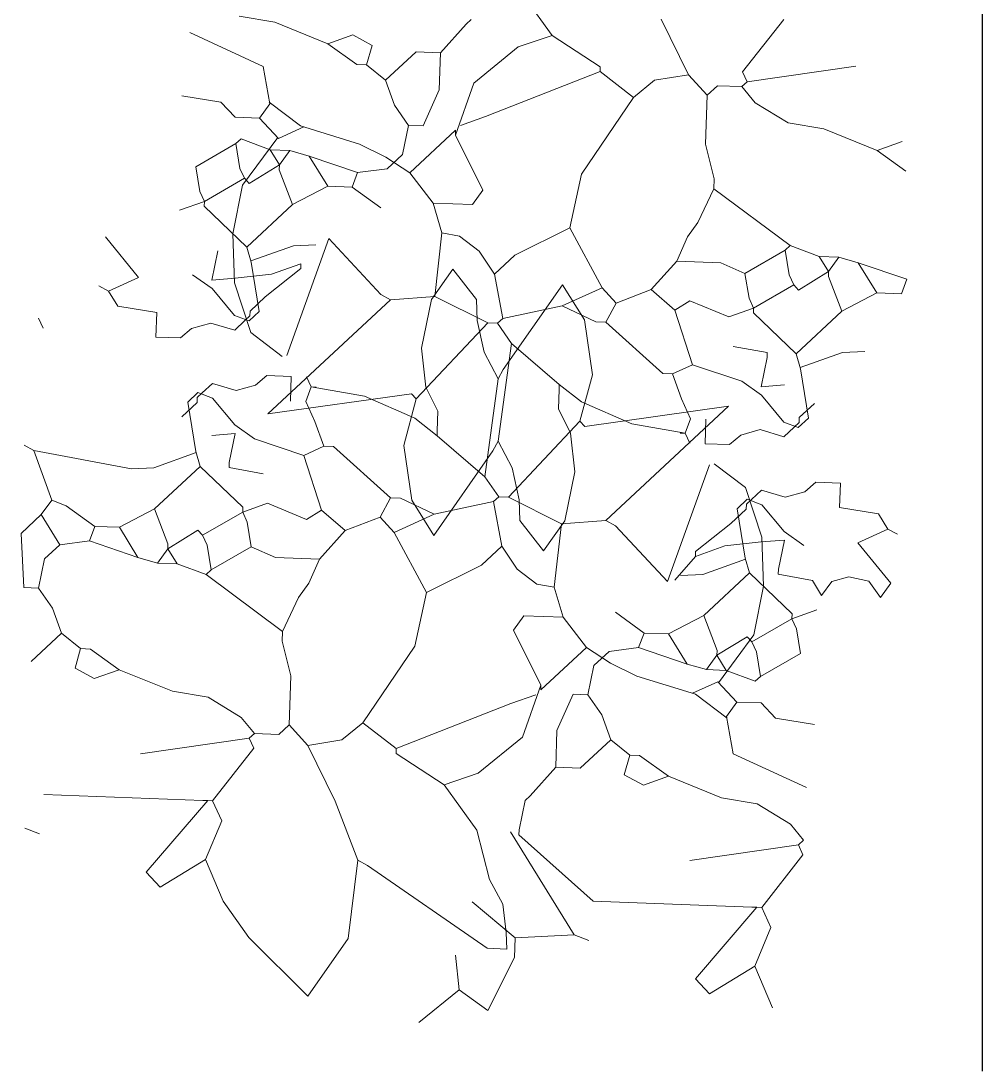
# Model space of a CAD drawing. Header units: millimetres. Extents: x 2667 to 2848, y -1 to 1765.
# Drawn here: x 2779.138 to 2779.658, y 1725.711 to 1726.279 of the extents above; entities that cross this region are included whole.
import ezdxf

# ---------------------------------------------------------------- set-up
doc = ezdxf.new("R2010")
doc.units = ezdxf.units.MM
doc.layers.add('PROIEZIONI', color=145, linetype='Continuous')
doc.layers.add('VERDE_giardino', color=74, linetype='Continuous', lineweight=9)

msp = doc.modelspace()

# ---------------------------------------------------------------- linework, layer by layer
at = {"layer": 'PROIEZIONI'}
msp.add_line((2779.65758, 1728.43631), (2779.65758, 1725.71131), dxfattribs=at)
at = {"layer": 'VERDE_giardino'}
for p, q in [((2779.4077, 1726.29532), (2779.42538, 1726.2708)), ((2779.27538, 1726.27796), (2779.25609, 1726.2812)), ((2779.38158, 1726.27939), (2779.37883, 1726.27684)), ((2779.49891, 1726.24954), (2779.48423, 1726.2797)), ((2779.55042, 1726.27951), (2779.52816, 1726.25113)), ((2779.27538, 1726.27796), (2779.30414, 1726.26629)), ((2779.37883, 1726.27684), (2779.365, 1726.26142)), ((2779.26905, 1726.25408), (2779.22942, 1726.27241)), ((2779.30414, 1726.26629), (2779.31759, 1726.27111)), ((2779.31759, 1726.27111), (2779.32799, 1726.26542)), ((2779.40691, 1726.26464), (2779.42538, 1726.2708)), ((2779.42538, 1726.2708), (2779.4513, 1726.25393)), ((2779.30414, 1726.26629), (2779.31966, 1726.25511)), ((2779.32799, 1726.26542), (2779.32496, 1726.25492)), ((2779.38304, 1726.24509), (2779.40691, 1726.26464)), ((2779.35175, 1726.2619), (2779.33527, 1726.24658)), ((2779.365, 1726.26142), (2779.35175, 1726.2619)), ((2779.365, 1726.26142), (2779.36432, 1726.24151)), ((2779.26905, 1726.25408), (2779.27277, 1726.2339)), ((2779.31966, 1726.25511), (2779.32496, 1726.25492)), ((2779.32496, 1726.25492), (2779.33527, 1726.24658)), ((2779.4512, 1726.25128), (2779.38929, 1726.227)), ((2779.4513, 1726.25393), (2779.4512, 1726.25128)), ((2779.4512, 1726.25128), (2779.46928, 1726.23735)), ((2779.52816, 1726.25113), (2779.53061, 1726.24574)), ((2779.53061, 1726.24574), (2779.58931, 1726.25421)), ((2779.33527, 1726.24658), (2779.34009, 1726.23313)), ((2779.46928, 1726.23735), (2779.48059, 1726.24664)), ((2779.48059, 1726.24664), (2779.49891, 1726.24954)), ((2779.49891, 1726.24954), (2779.50913, 1726.23856)), ((2779.53061, 1726.24574), (2779.52787, 1726.24318)), ((2779.36432, 1726.24151), (2779.3556, 1726.22196)), ((2779.373, 1726.21698), (2779.38304, 1726.24509)), ((2779.51461, 1726.24366), (2779.50913, 1726.23856)), ((2779.52787, 1726.24318), (2779.51461, 1726.24366)), ((2779.53498, 1726.23445), (2779.52787, 1726.24318)), ((2779.22516, 1726.23829), (2779.24627, 1726.23487)), ((2779.24627, 1726.23487), (2779.25393, 1726.22662)), ((2779.28938, 1726.22194), (2779.2723, 1726.23482)), ((2779.46928, 1726.23735), (2779.44122, 1726.19592)), ((2779.50913, 1726.23856), (2779.50816, 1726.21205)), ((2779.55286, 1726.22358), (2779.53498, 1726.23445)), ((2779.27277, 1726.2339), (2779.26718, 1726.22614)), ((2779.34009, 1726.23313), (2779.34765, 1726.22224)), ((2779.25393, 1726.22662), (2779.26718, 1726.22614)), ((2779.2774, 1726.21516), (2779.26718, 1726.22614)), ((2779.38929, 1726.227), (2779.37584, 1726.22218)), ((2779.57215, 1726.22034), (2779.55286, 1726.22358)), ((2779.29112, 1726.22141), (2779.2774, 1726.21516)), ((2779.32119, 1726.2121), (2779.28938, 1726.22194)), ((2779.34765, 1726.22224), (2779.34442, 1726.20644)), ((2779.34765, 1726.22224), (2779.3556, 1726.22196)), ((2779.3731, 1726.21963), (2779.34837, 1726.19665)), ((2779.3731, 1726.21963), (2779.373, 1726.21698)), ((2779.373, 1726.21698), (2779.38784, 1726.18725)), ((2779.57215, 1726.22034), (2779.60091, 1726.20867)), ((2779.25441, 1726.21237), (2779.23273, 1726.1999)), ((2779.25716, 1726.21493), (2779.25441, 1726.21237)), ((2779.25441, 1726.21237), (2779.25658, 1726.19903)), ((2779.25716, 1726.21493), (2779.27287, 1726.20905)), ((2779.25799, 1726.18989), (2779.27697, 1726.21576)), ((2779.33541, 1726.20508), (2779.32119, 1726.2121)), ((2779.50816, 1726.21205), (2779.51278, 1726.19331)), ((2779.60091, 1726.20867), (2779.61436, 1726.21349)), ((2779.27287, 1726.20905), (2779.28347, 1726.20866)), ((2779.27287, 1726.20905), (2779.27787, 1726.2009)), ((2779.28347, 1726.20866), (2779.27787, 1726.2009)), ((2779.28347, 1726.20866), (2779.29397, 1726.20563)), ((2779.29397, 1726.20563), (2779.32019, 1726.19671)), ((2779.29397, 1726.20563), (2779.304, 1726.18934)), ((2779.34442, 1726.20644), (2779.33618, 1726.19878)), ((2779.60091, 1726.20867), (2779.61643, 1726.19749)), ((2779.23273, 1726.1999), (2779.23489, 1726.18655)), ((2779.27787, 1726.2009), (2779.26159, 1726.19088)), ((2779.27787, 1726.2009), (2779.27778, 1726.19826)), ((2779.34837, 1726.19665), (2779.33541, 1726.20508)), ((2779.25658, 1726.19903), (2779.25904, 1726.19363)), ((2779.27778, 1726.19826), (2779.28505, 1726.17941)), ((2779.32019, 1726.19671), (2779.31724, 1726.18886)), ((2779.33618, 1726.19878), (2779.32019, 1726.19671)), ((2779.34837, 1726.19665), (2779.36104, 1726.18026)), ((2779.44122, 1726.19592), (2779.43487, 1726.16695)), ((2779.25904, 1726.19363), (2779.23735, 1726.18115)), ((2779.25268, 1726.16359), (2779.25799, 1726.18989)), ((2779.26159, 1726.19088), (2779.25904, 1726.19363)), ((2779.304, 1726.18934), (2779.28505, 1726.17941)), ((2779.304, 1726.18934), (2779.31724, 1726.18886)), ((2779.31724, 1726.18886), (2779.33276, 1726.17767)), ((2779.51278, 1726.19331), (2779.51259, 1726.18801)), ((2779.23489, 1726.18655), (2779.23735, 1726.18115)), ((2779.38784, 1726.18725), (2779.38225, 1726.17949)), ((2779.51259, 1726.18801), (2779.50396, 1726.16975)), ((2779.51259, 1726.18801), (2779.55393, 1726.15731)), ((2779.23735, 1726.18115), (2779.22391, 1726.17634)), ((2779.23735, 1726.18115), (2779.23725, 1726.1785)), ((2779.23725, 1726.1785), (2779.26033, 1726.15643)), ((2779.28505, 1726.17941), (2779.26033, 1726.15643)), ((2779.36104, 1726.18026), (2779.36576, 1726.16417)), ((2779.38225, 1726.17949), (2779.36104, 1726.18026)), ((2779.43487, 1726.16695), (2779.40513, 1726.15212)), ((2779.43487, 1726.16695), (2779.45226, 1726.13448)), ((2779.50396, 1726.16975), (2779.49837, 1726.16199)), ((2779.20169, 1726.14006), (2779.18391, 1726.16194)), ((2779.25268, 1726.16359), (2779.25366, 1726.13708)), ((2779.28196, 1726.09793), (2779.30461, 1726.16109)), ((2779.30461, 1726.16109), (2779.33271, 1726.13087)), ((2779.36576, 1726.16417), (2779.36186, 1726.12981)), ((2779.37515, 1726.16239), (2779.36576, 1726.16417)), ((2779.38583, 1726.15435), (2779.37515, 1726.16239)), ((2779.49837, 1726.16199), (2779.49259, 1726.14893)), ((2779.26033, 1726.15643), (2779.2627, 1726.14838)), ((2779.28548, 1726.15716), (2779.26251, 1726.14897)), ((2779.29753, 1726.15773), (2779.28548, 1726.15716)), ((2779.55118, 1726.15476), (2779.5295, 1726.14228)), ((2779.55393, 1726.15731), (2779.55118, 1726.15476)), ((2779.55118, 1726.15476), (2779.55335, 1726.14141)), ((2779.55393, 1726.15731), (2779.56964, 1726.15143)), ((2779.24144, 1726.13861), (2779.24467, 1726.15442)), ((2779.39415, 1726.1419), (2779.38583, 1726.15435)), ((2779.40513, 1726.15212), (2779.39415, 1726.1419)), ((2779.49259, 1726.14893), (2779.47876, 1726.13351)), ((2779.49259, 1726.14893), (2779.51644, 1726.14806)), ((2779.56964, 1726.15143), (2779.58024, 1726.15105)), ((2779.56964, 1726.15143), (2779.57465, 1726.14329)), ((2779.58024, 1726.15105), (2779.57465, 1726.14329)), ((2779.58024, 1726.15105), (2779.59074, 1726.14801)), ((2779.2627, 1726.14838), (2779.26703, 1726.12169)), ((2779.2703, 1726.1296), (2779.28943, 1726.14483)), ((2779.28953, 1726.14748), (2779.27362, 1726.14182)), ((2779.28943, 1726.14483), (2779.28953, 1726.14748)), ((2779.37168, 1726.14449), (2779.36017, 1726.12821)), ((2779.37168, 1726.14449), (2779.38436, 1726.1281)), ((2779.51644, 1726.14806), (2779.5295, 1726.14228)), ((2779.57465, 1726.14329), (2779.55836, 1726.13327)), ((2779.57465, 1726.14329), (2779.57455, 1726.14064)), ((2779.59074, 1726.14801), (2779.61696, 1726.13909)), ((2779.59074, 1726.14801), (2779.60077, 1726.13172)), ((2779.18549, 1726.13269), (2779.20169, 1726.14006)), ((2779.24157, 1726.13406), (2779.23096, 1726.14157)), ((2779.25405, 1726.13968), (2779.24144, 1726.13861)), ((2779.27362, 1726.14182), (2779.25405, 1726.13968)), ((2779.39415, 1726.1419), (2779.39857, 1726.11786)), ((2779.5295, 1726.14228), (2779.53167, 1726.12893)), ((2779.55335, 1726.14141), (2779.55581, 1726.13601)), ((2779.57455, 1726.14064), (2779.58182, 1726.12179)), ((2779.61696, 1726.13909), (2779.61401, 1726.13124)), ((2779.18029, 1726.13554), (2779.18549, 1726.13269)), ((2779.19051, 1726.12455), (2779.18549, 1726.13269)), ((2779.25368, 1726.11952), (2779.24157, 1726.13406)), ((2779.25366, 1726.13708), (2779.2624, 1726.11027)), ((2779.39891, 1726.09042), (2779.43089, 1726.1361)), ((2779.45226, 1726.13448), (2779.43067, 1726.12465)), ((2779.43089, 1726.1361), (2779.44273, 1726.11713)), ((2779.45226, 1726.13448), (2779.45992, 1726.12624)), ((2779.47876, 1726.13351), (2779.45992, 1726.12624)), ((2779.47876, 1726.13351), (2779.49162, 1726.12243)), ((2779.55581, 1726.13601), (2779.53412, 1726.12353)), ((2779.55836, 1726.13327), (2779.55581, 1726.13601)), ((2779.26206, 1726.12194), (2779.2703, 1726.1296)), ((2779.33791, 1726.12803), (2779.2716, 1726.06638)), ((2779.33271, 1726.13087), (2779.33791, 1726.12803)), ((2779.36186, 1726.12981), (2779.33791, 1726.12803)), ((2779.36017, 1726.12821), (2779.35467, 1726.10182)), ((2779.36186, 1726.12981), (2779.39053, 1726.1155)), ((2779.38469, 1726.11687), (2779.38436, 1726.1281)), ((2779.45992, 1726.12624), (2779.45423, 1726.11583)), ((2779.49977, 1726.12744), (2779.49162, 1726.12243)), ((2779.52068, 1726.11872), (2779.49977, 1726.12744)), ((2779.53167, 1726.12893), (2779.53412, 1726.12353)), ((2779.60077, 1726.13172), (2779.58182, 1726.12179)), ((2779.60077, 1726.13172), (2779.61401, 1726.13124)), ((2779.21161, 1726.12113), (2779.19051, 1726.12455)), ((2779.21112, 1726.10787), (2779.21161, 1726.12113)), ((2779.26703, 1726.12169), (2779.26154, 1726.11658)), ((2779.26197, 1726.11929), (2779.26206, 1726.12194)), ((2779.43067, 1726.12465), (2779.39857, 1726.11786)), ((2779.43067, 1726.12465), (2779.44893, 1726.11602)), ((2779.49162, 1726.12243), (2779.50116, 1726.09289)), ((2779.53412, 1726.12353), (2779.52068, 1726.11872)), ((2779.53412, 1726.12353), (2779.53402, 1726.12088)), ((2779.53402, 1726.12088), (2779.5571, 1726.09881)), ((2779.58182, 1726.12179), (2779.5571, 1726.09881)), ((2779.15027, 1726.11275), (2779.14781, 1726.11814)), ((2779.24093, 1726.11546), (2779.2304, 1726.11252)), ((2779.25373, 1726.11163), (2779.24093, 1726.11546)), ((2779.26154, 1726.11658), (2779.25368, 1726.11952)), ((2779.25922, 1726.11674), (2779.25373, 1726.11163)), ((2779.25922, 1726.11674), (2779.26197, 1726.11929)), ((2779.39053, 1726.1155), (2779.35188, 1726.07444)), ((2779.3886, 1726.09963), (2779.38469, 1726.11687)), ((2779.39053, 1726.1155), (2779.39583, 1726.11531)), ((2779.39857, 1726.11786), (2779.39583, 1726.11531)), ((2779.39583, 1726.11531), (2779.40339, 1726.10441)), ((2779.44273, 1726.11713), (2779.44709, 1726.08753)), ((2779.44893, 1726.11602), (2779.45423, 1726.11583)), ((2779.45423, 1726.11583), (2779.48506, 1726.08817)), ((2779.2304, 1726.11252), (2779.22438, 1726.10739)), ((2779.2624, 1726.11027), (2779.27944, 1726.09743)), ((2779.22438, 1726.10739), (2779.21112, 1726.10787)), ((2779.40339, 1726.10441), (2779.39616, 1726.05161)), ((2779.40339, 1726.10441), (2779.42912, 1726.08225)), ((2779.35467, 1726.10182), (2779.35708, 1726.08083)), ((2779.39607, 1726.08521), (2779.3886, 1726.09963)), ((2779.54153, 1726.09946), (2779.52308, 1726.10278)), ((2779.54144, 1726.0968), (2779.54153, 1726.09946)), ((2779.5571, 1726.09881), (2779.55947, 1726.09076)), ((2779.58225, 1726.09954), (2779.55929, 1726.09135)), ((2779.59431, 1726.10011), (2779.58225, 1726.09954)), ((2779.50116, 1726.09289), (2779.49037, 1726.08798)), ((2779.52774, 1726.08395), (2779.50116, 1726.09289)), ((2779.53821, 1726.081), (2779.54144, 1726.0968)), ((2779.26506, 1726.08191), (2779.27107, 1726.08704)), ((2779.27107, 1726.08704), (2779.28433, 1726.08656)), ((2779.28433, 1726.08656), (2779.28385, 1726.07331)), ((2779.39607, 1726.08521), (2779.39891, 1726.09042)), ((2779.44709, 1726.08753), (2779.44034, 1726.06237)), ((2779.48506, 1726.08817), (2779.49037, 1726.08798)), ((2779.49037, 1726.08798), (2779.49519, 1726.07453)), ((2779.55947, 1726.09076), (2779.5638, 1726.06407)), ((2779.23624, 1726.07769), (2779.24173, 1726.0828)), ((2779.24173, 1726.0828), (2779.25452, 1726.07897)), ((2779.25452, 1726.07897), (2779.26506, 1726.08191)), ((2779.29213, 1726.07308), (2779.29507, 1726.08093)), ((2779.29507, 1726.08093), (2779.29261, 1726.08633)), ((2779.32381, 1726.07587), (2779.29507, 1726.08093)), ((2779.29771, 1726.08083), (2779.29507, 1726.08093)), ((2779.35708, 1726.08083), (2779.36359, 1726.06782)), ((2779.38883, 1726.03241), (2779.39607, 1726.08521)), ((2779.42912, 1726.08225), (2779.42902, 1726.07959)), ((2779.42912, 1726.08225), (2779.4412, 1726.07286)), ((2779.53834, 1726.07644), (2779.52774, 1726.08395)), ((2779.55083, 1726.08206), (2779.53821, 1726.081)), ((2779.22843, 1726.07275), (2779.23391, 1726.07786)), ((2779.23349, 1726.07514), (2779.23339, 1726.07249)), ((2779.23624, 1726.07769), (2779.23349, 1726.07514)), ((2779.23391, 1726.07786), (2779.24177, 1726.07491)), ((2779.2716, 1726.06638), (2779.34932, 1726.0772)), ((2779.35103, 1726.06396), (2779.32381, 1726.07587)), ((2779.34932, 1726.0772), (2779.35188, 1726.07444)), ((2779.42864, 1726.069), (2779.42902, 1726.07959)), ((2779.55046, 1726.06191), (2779.53834, 1726.07644)), ((2779.23339, 1726.07249), (2779.22515, 1726.06483)), ((2779.23276, 1726.04605), (2779.22843, 1726.07275)), ((2779.24177, 1726.07491), (2779.25388, 1726.06037)), ((2779.29704, 1726.06229), (2779.29213, 1726.07308)), ((2779.34514, 1726.04929), (2779.35188, 1726.07444)), ((2779.4412, 1726.07286), (2779.46842, 1726.06094)), ((2779.52062, 1726.07044), (2779.4429, 1726.05962)), ((2779.45431, 1726.00879), (2779.52062, 1726.07044)), ((2779.49519, 1726.07453), (2779.5001, 1726.06374)), ((2779.55884, 1726.06432), (2779.56708, 1726.07198)), ((2779.3631, 1726.05457), (2779.35103, 1726.06396)), ((2779.36359, 1726.06782), (2779.3632, 1726.05722)), ((2779.43514, 1726.05598), (2779.42864, 1726.069)), ((2779.5001, 1726.06374), (2779.49716, 1726.05589)), ((2779.5638, 1726.06407), (2779.55831, 1726.05896)), ((2779.55874, 1726.06168), (2779.55884, 1726.06432)), ((2779.25388, 1726.06037), (2779.26449, 1726.05286)), ((2779.30186, 1726.04884), (2779.29704, 1726.06229)), ((2779.4017, 1726.02132), (2779.44034, 1726.06237)), ((2779.4429, 1726.05962), (2779.44034, 1726.06237)), ((2779.46842, 1726.06094), (2779.49716, 1726.05589)), ((2779.5079, 1726.05026), (2779.50838, 1726.06351)), ((2779.55831, 1726.05896), (2779.55046, 1726.06191)), ((2779.55599, 1726.05913), (2779.5505, 1726.05402)), ((2779.55599, 1726.05913), (2779.55874, 1726.06168)), ((2779.2414, 1726.05475), (2779.25401, 1726.05582)), ((2779.25401, 1726.05582), (2779.25079, 1726.04002)), ((2779.26449, 1726.05286), (2779.29107, 1726.04393)), ((2779.3631, 1726.05457), (2779.3632, 1726.05722)), ((2779.38883, 1726.03241), (2779.3631, 1726.05457)), ((2779.43755, 1726.035), (2779.43514, 1726.05598)), ((2779.49451, 1726.05598), (2779.49716, 1726.05589)), ((2779.49716, 1726.05589), (2779.49961, 1726.05049)), ((2779.52717, 1726.05491), (2779.52115, 1726.04977)), ((2779.5377, 1726.05785), (2779.52717, 1726.05491)), ((2779.5505, 1726.05402), (2779.5377, 1726.05785)), ((2779.1452, 1726.04659), (2779.14, 1726.04943)), ((2779.29107, 1726.04393), (2779.30186, 1726.04884)), ((2779.30716, 1726.04865), (2779.30186, 1726.04884)), ((2779.338, 1726.02099), (2779.30716, 1726.04865)), ((2779.3495, 1726.01969), (2779.34514, 1726.04929)), ((2779.39616, 1726.05161), (2779.39332, 1726.0464)), ((2779.39616, 1726.05161), (2779.40363, 1726.03718)), ((2779.52115, 1726.04977), (2779.5079, 1726.05026)), ((2779.1452, 1726.04659), (2779.19792, 1726.0367)), ((2779.15484, 1726.0197), (2779.1452, 1726.04659)), ((2779.20997, 1726.03728), (2779.23294, 1726.04546)), ((2779.23512, 1726.03801), (2779.23276, 1726.04605)), ((2779.3006, 1726.01439), (2779.29107, 1726.04393)), ((2779.39332, 1726.0464), (2779.36134, 1726.00071)), ((2779.19792, 1726.0367), (2779.20997, 1726.03728)), ((2779.2104, 1726.01502), (2779.23512, 1726.03801)), ((2779.2582, 1726.01593), (2779.23512, 1726.03801)), ((2779.25079, 1726.04002), (2779.25069, 1726.03736)), ((2779.25069, 1726.03736), (2779.26914, 1726.03404)), ((2779.40363, 1726.03718), (2779.40754, 1726.01994)), ((2779.51027, 1726.03888), (2779.48761, 1725.97573)), ((2779.52982, 1726.02654), (2779.51279, 1726.03939)), ((2779.3964, 1726.02151), (2779.38883, 1726.03241)), ((2779.43206, 1726.0086), (2779.43755, 1726.035)), ((2779.53857, 1725.99974), (2779.52982, 1726.02654)), ((2779.53301, 1726.02008), (2779.5385, 1726.02519)), ((2779.5385, 1726.02519), (2779.55129, 1726.02136)), ((2779.55129, 1726.02136), (2779.56183, 1726.0243)), ((2779.56183, 1726.0243), (2779.56785, 1726.02943)), ((2779.56785, 1726.02943), (2779.5811, 1726.02894)), ((2779.5811, 1726.02894), (2779.58062, 1726.01569)), ((2779.14925, 1726.01194), (2779.15484, 1726.0197)), ((2779.1627, 1726.01676), (2779.15484, 1726.0197)), ((2779.33231, 1726.01058), (2779.338, 1726.02099)), ((2779.34329, 1726.02079), (2779.338, 1726.02099)), ((2779.36156, 1726.01217), (2779.34329, 1726.02079)), ((2779.36134, 1726.00071), (2779.3495, 1726.01969)), ((2779.36156, 1726.01217), (2779.39365, 1726.01896)), ((2779.39365, 1726.01896), (2779.3964, 1726.02151)), ((2779.39808, 1725.99491), (2779.39365, 1726.01896)), ((2779.4017, 1726.02132), (2779.3964, 1726.02151)), ((2779.43036, 1726.00701), (2779.4017, 1726.02132)), ((2779.40754, 1726.01994), (2779.40787, 1726.00871)), ((2779.5252, 1726.01513), (2779.53069, 1726.02024)), ((2779.53301, 1726.02008), (2779.53026, 1726.01753)), ((2779.53069, 1726.02024), (2779.53854, 1726.0173)), ((2779.17821, 1726.00558), (2779.1627, 1726.01676)), ((2779.19146, 1726.00509), (2779.2104, 1726.01502)), ((2779.21768, 1725.99618), (2779.2104, 1726.01502)), ((2779.23642, 1726.0008), (2779.2581, 1726.01329)), ((2779.2581, 1726.01329), (2779.27154, 1726.0181)), ((2779.2581, 1726.01329), (2779.2582, 1726.01593)), ((2779.26056, 1726.00789), (2779.2581, 1726.01329)), ((2779.27154, 1726.0181), (2779.29246, 1726.00938)), ((2779.29246, 1726.00938), (2779.3006, 1726.01439)), ((2779.31347, 1726.00331), (2779.3006, 1726.01439)), ((2779.53016, 1726.01488), (2779.52192, 1726.00722)), ((2779.52953, 1725.98844), (2779.5252, 1726.01513)), ((2779.53026, 1726.01753), (2779.53016, 1726.01488)), ((2779.53854, 1726.0173), (2779.55066, 1726.00276)), ((2779.58062, 1726.01569), (2779.60172, 1726.01227)), ((2779.13827, 1726.00173), (2779.14925, 1726.01194)), ((2779.15927, 1725.99565), (2779.14925, 1726.01194)), ((2779.26272, 1725.99454), (2779.26056, 1726.00789)), ((2779.31347, 1726.00331), (2779.33231, 1726.01058)), ((2779.33997, 1726.00234), (2779.33231, 1726.01058)), ((2779.33997, 1726.00234), (2779.36156, 1726.01217)), ((2779.42054, 1725.99233), (2779.40787, 1726.00871)), ((2779.42054, 1725.99233), (2779.43206, 1726.0086)), ((2779.42646, 1725.97265), (2779.43036, 1726.00701)), ((2779.43036, 1726.00701), (2779.45431, 1726.00879)), ((2779.45952, 1726.00595), (2779.45431, 1726.00879)), ((2779.52192, 1726.00722), (2779.50279, 1725.99199)), ((2779.60172, 1726.01227), (2779.60673, 1726.00413)), ((2779.13985, 1725.97248), (2779.13827, 1726.00173)), ((2779.17527, 1725.99772), (2779.17821, 1726.00558)), ((2779.19146, 1726.00509), (2779.17821, 1726.00558)), ((2779.20148, 1725.98881), (2779.19146, 1726.00509)), ((2779.21758, 1725.99353), (2779.23387, 1726.00355)), ((2779.23387, 1726.00355), (2779.23642, 1726.0008)), ((2779.29964, 1725.98789), (2779.31347, 1726.00331)), ((2779.35736, 1725.96986), (2779.33997, 1726.00234)), ((2779.48761, 1725.97573), (2779.45952, 1726.00595)), ((2779.55066, 1726.00276), (2779.56126, 1725.99525)), ((2779.60673, 1726.00413), (2779.59054, 1725.99676)), ((2779.61194, 1726.00128), (2779.60673, 1726.00413)), ((2779.15103, 1725.98799), (2779.15927, 1725.99565)), ((2779.15927, 1725.99565), (2779.17527, 1725.99772)), ((2779.20148, 1725.98881), (2779.17527, 1725.99772)), ((2779.21758, 1725.99353), (2779.21768, 1725.99618)), ((2779.23887, 1725.99541), (2779.23642, 1726.0008)), ((2779.5186, 1725.995), (2779.53817, 1725.99714)), ((2779.53817, 1725.99714), (2779.55079, 1725.9982)), ((2779.53955, 1725.97322), (2779.53857, 1725.99974)), ((2779.55079, 1725.9982), (2779.54756, 1725.9824)), ((2779.59054, 1725.99676), (2779.60832, 1725.97488)), ((2779.21199, 1725.98577), (2779.21758, 1725.99353)), ((2779.22258, 1725.98539), (2779.21758, 1725.99353)), ((2779.24104, 1725.98206), (2779.23887, 1725.99541)), ((2779.24104, 1725.98206), (2779.26272, 1725.99454)), ((2779.27578, 1725.98876), (2779.26272, 1725.99454)), ((2779.38709, 1725.9847), (2779.39808, 1725.99491)), ((2779.39808, 1725.99491), (2779.4064, 1725.98247)), ((2779.5027, 1725.98934), (2779.5186, 1725.995)), ((2779.50279, 1725.99199), (2779.5027, 1725.98934)), ((2779.1478, 1725.97219), (2779.15103, 1725.98799)), ((2779.21199, 1725.98577), (2779.20148, 1725.98881)), ((2779.22258, 1725.98539), (2779.21199, 1725.98577)), ((2779.23829, 1725.9795), (2779.22258, 1725.98539)), ((2779.29964, 1725.98789), (2779.27578, 1725.98876)), ((2779.29385, 1725.97483), (2779.29964, 1725.98789)), ((2779.35736, 1725.96986), (2779.38709, 1725.9847)), ((2779.5027, 1725.98934), (2779.49162, 1725.97648)), ((2779.50675, 1725.97966), (2779.52971, 1725.98785)), ((2779.53189, 1725.98039), (2779.52953, 1725.98844)), ((2779.23829, 1725.9795), (2779.24104, 1725.98206)), ((2779.27964, 1725.94881), (2779.23829, 1725.9795)), ((2779.4064, 1725.98247), (2779.41707, 1725.97442)), ((2779.49469, 1725.97909), (2779.50675, 1725.97966)), ((2779.50717, 1725.95741), (2779.53189, 1725.98039)), ((2779.55497, 1725.95832), (2779.53189, 1725.98039)), ((2779.54756, 1725.9824), (2779.54746, 1725.97974)), ((2779.54746, 1725.97974), (2779.56591, 1725.97642)), ((2779.28827, 1725.96707), (2779.29385, 1725.97483)), ((2779.41707, 1725.97442), (2779.42646, 1725.97265)), ((2779.53955, 1725.97322), (2779.53423, 1725.94692)), ((2779.56591, 1725.97642), (2779.57093, 1725.96828)), ((2779.57093, 1725.96828), (2779.57638, 1725.9758)), ((2779.57638, 1725.9758), (2779.58554, 1725.97831)), ((2779.58554, 1725.97831), (2779.59634, 1725.97602)), ((2779.59634, 1725.97602), (2779.60273, 1725.96712)), ((2779.60832, 1725.97488), (2779.60273, 1725.96712)), ((2779.1478, 1725.97219), (2779.13985, 1725.97248)), ((2779.15537, 1725.9613), (2779.1478, 1725.97219)), ((2779.351, 1725.9409), (2779.35736, 1725.96986)), ((2779.43118, 1725.95655), (2779.42646, 1725.97265)), ((2779.27964, 1725.94881), (2779.28827, 1725.96707)), ((2779.16019, 1725.94785), (2779.15537, 1725.9613)), ((2779.40439, 1725.94957), (2779.40998, 1725.95733)), ((2779.40998, 1725.95733), (2779.43118, 1725.95655)), ((2779.44385, 1725.94017), (2779.43118, 1725.95655)), ((2779.47498, 1725.94796), (2779.45947, 1725.95915)), ((2779.48823, 1725.94748), (2779.50717, 1725.95741)), ((2779.51445, 1725.93856), (2779.50717, 1725.95741)), ((2779.55488, 1725.95567), (2779.56832, 1725.96048)), ((2779.55488, 1725.95567), (2779.55497, 1725.95832)), ((2779.53319, 1725.94319), (2779.55488, 1725.95567)), ((2779.55733, 1725.95027), (2779.55488, 1725.95567)), ((2779.5595, 1725.93692), (2779.55733, 1725.95027)), ((2779.14371, 1725.93253), (2779.16019, 1725.94785)), ((2779.17049, 1725.93952), (2779.16019, 1725.94785)), ((2779.27945, 1725.94351), (2779.27964, 1725.94881)), ((2779.41923, 1725.91984), (2779.40439, 1725.94957)), ((2779.47204, 1725.94011), (2779.47498, 1725.94796)), ((2779.48823, 1725.94748), (2779.47498, 1725.94796)), ((2779.49826, 1725.93119), (2779.48823, 1725.94748)), ((2779.51435, 1725.93591), (2779.53064, 1725.94593)), ((2779.53423, 1725.94692), (2779.51526, 1725.92106)), ((2779.53064, 1725.94593), (2779.53319, 1725.94319)), ((2779.16746, 1725.92902), (2779.17049, 1725.93952)), ((2779.1758, 1725.93932), (2779.17049, 1725.93952)), ((2779.19131, 1725.92815), (2779.1758, 1725.93932)), ((2779.28406, 1725.92477), (2779.27945, 1725.94351)), ((2779.32295, 1725.89947), (2779.351, 1725.9409)), ((2779.41913, 1725.91719), (2779.44385, 1725.94017)), ((2779.44385, 1725.94017), (2779.45681, 1725.93174)), ((2779.45604, 1725.93804), (2779.47204, 1725.94011)), ((2779.49826, 1725.93119), (2779.47204, 1725.94011)), ((2779.53564, 1725.93779), (2779.53319, 1725.94319)), ((2779.4478, 1725.93038), (2779.45604, 1725.93804)), ((2779.50876, 1725.92816), (2779.51435, 1725.93591)), ((2779.51435, 1725.93591), (2779.51445, 1725.93856)), ((2779.51936, 1725.92777), (2779.51435, 1725.93591)), ((2779.53782, 1725.92445), (2779.53564, 1725.93779)), ((2779.53782, 1725.92445), (2779.5595, 1725.93692)), ((2779.17787, 1725.92333), (2779.16746, 1725.92902)), ((2779.19131, 1725.92815), (2779.17787, 1725.92333)), ((2779.22007, 1725.91648), (2779.19131, 1725.92815)), ((2779.44457, 1725.91457), (2779.4478, 1725.93038)), ((2779.45681, 1725.93174), (2779.47103, 1725.92471)), ((2779.50876, 1725.92816), (2779.49826, 1725.93119)), ((2779.51936, 1725.92777), (2779.50876, 1725.92816)), ((2779.53506, 1725.92189), (2779.51936, 1725.92777)), ((2779.2831, 1725.89826), (2779.28406, 1725.92477)), ((2779.47103, 1725.92471), (2779.50284, 1725.91487)), ((2779.53506, 1725.92189), (2779.53782, 1725.92445)), ((2779.22007, 1725.91648), (2779.23936, 1725.91324)), ((2779.41923, 1725.91984), (2779.40918, 1725.89173)), ((2779.41913, 1725.91719), (2779.41923, 1725.91984)), ((2779.5011, 1725.91541), (2779.51483, 1725.92166)), ((2779.51483, 1725.92166), (2779.52505, 1725.91068)), ((2779.23936, 1725.91324), (2779.25724, 1725.90237)), ((2779.40294, 1725.90981), (2779.41639, 1725.91464)), ((2779.4279, 1725.89531), (2779.43662, 1725.91486)), ((2779.44457, 1725.91457), (2779.43662, 1725.91486)), ((2779.45214, 1725.90369), (2779.44457, 1725.91457)), ((2779.50284, 1725.91487), (2779.51992, 1725.902)), ((2779.51945, 1725.90292), (2779.52505, 1725.91068)), ((2779.53829, 1725.91019), (2779.52505, 1725.91068)), ((2779.34102, 1725.88554), (2779.40294, 1725.90981)), ((2779.54595, 1725.90195), (2779.53829, 1725.91019)), ((2779.25724, 1725.90237), (2779.26436, 1725.89364)), ((2779.32295, 1725.89947), (2779.31164, 1725.89018)), ((2779.34102, 1725.88554), (2779.32295, 1725.89947)), ((2779.45696, 1725.89024), (2779.45214, 1725.90369)), ((2779.52318, 1725.88274), (2779.51945, 1725.90292)), ((2779.56706, 1725.89853), (2779.54595, 1725.90195)), ((2779.26161, 1725.89108), (2779.26436, 1725.89364)), ((2779.26436, 1725.89364), (2779.27761, 1725.89316)), ((2779.27761, 1725.89316), (2779.2831, 1725.89826)), ((2779.29332, 1725.88727), (2779.2831, 1725.89826)), ((2779.42722, 1725.8754), (2779.4279, 1725.89531)), ((2779.26161, 1725.89108), (2779.20292, 1725.88261)), ((2779.26407, 1725.88569), (2779.26161, 1725.89108)), ((2779.31164, 1725.89018), (2779.29332, 1725.88727)), ((2779.40918, 1725.89173), (2779.38532, 1725.87217)), ((2779.44048, 1725.87492), (2779.45696, 1725.89024)), ((2779.46727, 1725.8819), (2779.45696, 1725.89024)), ((2779.2418, 1725.85731), (2779.26407, 1725.88569)), ((2779.29332, 1725.88727), (2779.308, 1725.85712)), ((2779.34093, 1725.88289), (2779.34102, 1725.88554)), ((2779.36685, 1725.86602), (2779.34093, 1725.88289)), ((2779.52318, 1725.88274), (2779.5628, 1725.86441)), ((2779.46423, 1725.8714), (2779.46727, 1725.8819)), ((2779.47257, 1725.88171), (2779.46727, 1725.8819)), ((2779.48808, 1725.87053), (2779.47257, 1725.88171)), ((2779.38532, 1725.87217), (2779.36685, 1725.86602)), ((2779.41339, 1725.85998), (2779.42722, 1725.8754)), ((2779.42722, 1725.8754), (2779.44048, 1725.87492)), ((2779.47464, 1725.86571), (2779.46423, 1725.8714)), ((2779.38453, 1725.84149), (2779.36685, 1725.86602)), ((2779.48808, 1725.87053), (2779.47464, 1725.86571)), ((2779.51685, 1725.85886), (2779.48808, 1725.87053)), ((2779.15064, 1725.86063), (2779.23651, 1725.8575)), ((2779.41065, 1725.85743), (2779.41339, 1725.85998)), ((2779.2059, 1725.81881), (2779.23915, 1725.8574)), ((2779.23915, 1725.8574), (2779.23651, 1725.8575)), ((2779.2418, 1725.85731), (2779.23915, 1725.8574)), ((2779.24672, 1725.84652), (2779.2418, 1725.85731)), ((2779.308, 1725.85712), (2779.32025, 1725.82525)), ((2779.40742, 1725.84162), (2779.41065, 1725.85743)), ((2779.51685, 1725.85886), (2779.53613, 1725.85562)), ((2779.53613, 1725.85562), (2779.55402, 1725.84476)), ((2779.23799, 1725.8256), (2779.24672, 1725.84652)), ((2779.55402, 1725.84476), (2779.56113, 1725.83602)), ((2779.14042, 1725.84243), (2779.14828, 1725.83948)), ((2779.39151, 1725.8147), (2779.38453, 1725.84149)), ((2779.43719, 1725.78481), (2779.40287, 1725.84056)), ((2779.40742, 1725.84162), (2779.40732, 1725.83897)), ((2779.40732, 1725.83897), (2779.44741, 1725.80301)), ((2779.55838, 1725.83346), (2779.49969, 1725.82499)), ((2779.55838, 1725.83346), (2779.56113, 1725.83602)), ((2779.56084, 1725.82807), (2779.55838, 1725.83346)), ((2779.23799, 1725.8256), (2779.21356, 1725.81057)), ((2779.24754, 1725.80315), (2779.23799, 1725.8256)), ((2779.53857, 1725.79969), (2779.56084, 1725.82807)), ((2779.32025, 1725.82525), (2779.31504, 1725.78282)), ((2779.32545, 1725.82241), (2779.32025, 1725.82525)), ((2779.39015, 1725.7776), (2779.32545, 1725.82241)), ((2779.21356, 1725.81057), (2779.2059, 1725.81881)), ((2779.39151, 1725.8147), (2779.39858, 1725.80147)), ((2779.26144, 1725.78349), (2779.24754, 1725.80315)), ((2779.40529, 1725.78331), (2779.38212, 1725.80274)), ((2779.44741, 1725.80301), (2779.53328, 1725.79988)), ((2779.39858, 1725.80147), (2779.40046, 1725.78609)), ((2779.50267, 1725.76119), (2779.53593, 1725.79979)), ((2779.53593, 1725.79979), (2779.53328, 1725.79988)), ((2779.53857, 1725.79969), (2779.53593, 1725.79979)), ((2779.54349, 1725.7889), (2779.53857, 1725.79969)), ((2779.40046, 1725.78609), (2779.40076, 1725.77722)), ((2779.53477, 1725.76798), (2779.54349, 1725.7889)), ((2779.29319, 1725.7517), (2779.26144, 1725.78349)), ((2779.31504, 1725.78282), (2779.29319, 1725.7517)), ((2779.40491, 1725.77272), (2779.40529, 1725.78331)), ((2779.40529, 1725.78331), (2779.43719, 1725.78481)), ((2779.43719, 1725.78481), (2779.44505, 1725.78187)), ((2779.40076, 1725.77722), (2779.39015, 1725.7776)), ((2779.37508, 1725.75523), (2779.37311, 1725.77388)), ((2779.39059, 1725.74404), (2779.40491, 1725.77272)), ((2779.53477, 1725.76798), (2779.51034, 1725.75295)), ((2779.54431, 1725.74553), (2779.53477, 1725.76798)), ((2779.51034, 1725.75295), (2779.50267, 1725.76119)), ((2779.37508, 1725.75523), (2779.3532, 1725.73745)), ((2779.37508, 1725.75523), (2779.39059, 1725.74404))]:
    msp.add_line(p, q, dxfattribs=at)
for centre, start, end in [((2779.26905, 1726.25408), 10.7175, 65.4465), ((2779.52318, 1725.88274), 190.7175, 245.4465), ((2779.15064, 1725.86063), 227.7572, 267.5602), ((2779.44741, 1725.80301), 227.7572, 267.5602)]:
    msp.add_arc(centre, 0.000000331, start, end, dxfattribs=at)

doc.saveas('drawing.dxf')
